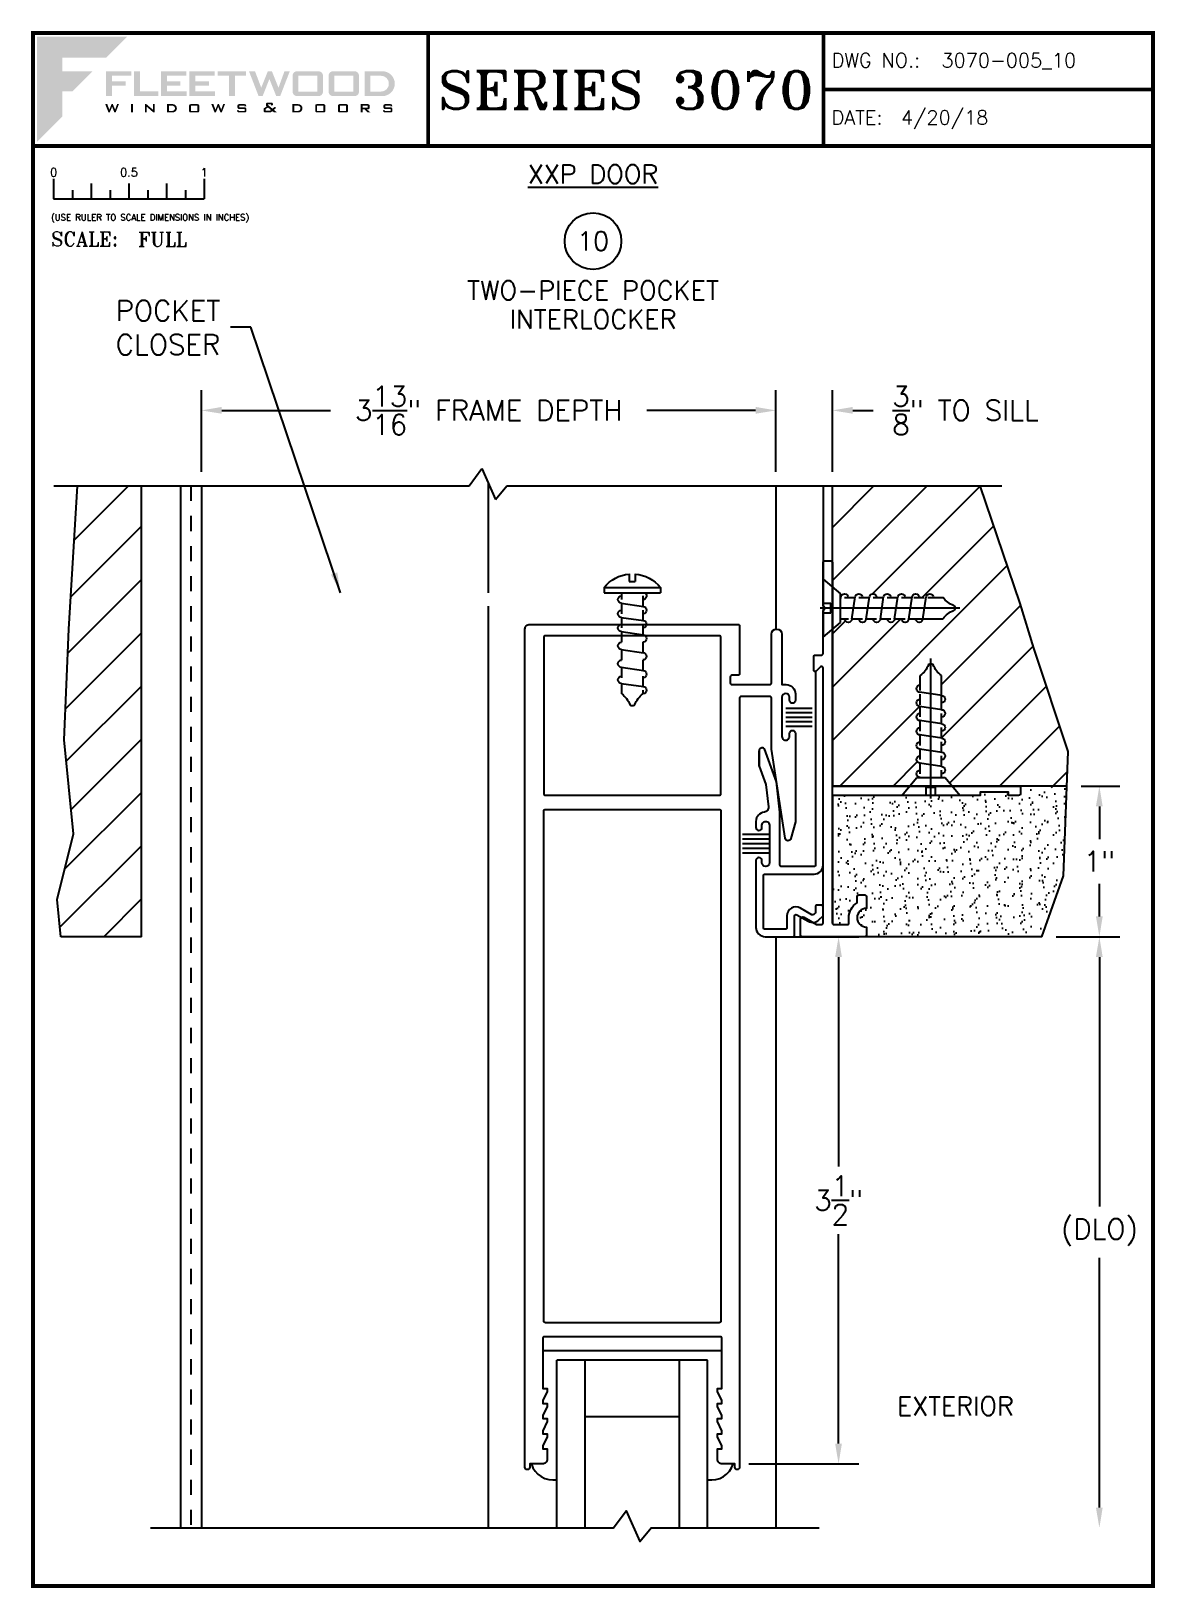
# Paper-space layout 'DETAIL 10' of a CAD drawing. Extents: x 0.3 to 7.8, y 0.1 to 10.4.
# The model-space entities are those that its viewports show. They can reach past a viewport. Long polylines and large blocks are cut down to what shows.
import ezdxf
from ezdxf.enums import TextEntityAlignment as Align

# ---------------------------------------------------------------- set-up
doc = ezdxf.new("R2010")
doc.units = 0
doc.header["$MEASUREMENT"] = 0
doc.linetypes.add('HIDDEN', pattern=[0.375, 0.25, -0.125])
doc.layers.get('0').update_dxf_attribs({"linetype": 'CONTINUOUS'})
doc.layers.get('DEFPOINTS').update_dxf_attribs({"color": 1, "linetype": 'CONTINUOUS'})
for name, color, linetype in [('ALUM-RED', 1, 'CONTINUOUS'), ('DIM', 7, 'CONTINUOUS'), ('FRAME', 1, 'CONTINUOUS'), ('GLASS-VINYL', 7, 'CONTINUOUS'), ('MISC', 7, 'CONTINUOUS'), ('SASH', 5, 'CONTINUOUS'), ('SEAL', 7, 'CONTINUOUS'), ('SILL-PAN', 7, 'CONTINUOUS'), ('TEXT', 7, 'CONTINUOUS')]:
    doc.layers.add(name, color=color, linetype=linetype)
doc.layers.add('VP', color=40, linetype='CONTINUOUS', plot=False)
doc.layers.get('VP').off()
doc.styles.add('ROMANS', font='romans')
doc.styles.add('ROMANT', font='romant')
doc.styles.add('SIMPLEX-094', font='simplex.shx', dxfattribs={"height": 0.094})
doc.styles.get("Standard").update_dxf_attribs({"font": 'simplex.shx'})
doc.dimstyles.new('FULL SCALE', dxfattribs={"dimscale": 0.75, "dimtxt": 0.18, "dimasz": 0.18, "dimexe": 0.18, "dimexo": 0.125, "dimgap": 0.09, "dimtad": 0, "dimtih": 1, "dimtoh": 1, "dimdec": 4, "dimzin": 0, "dimdsep": 46, "dimlunit": 4, "dimtxsty": 'Standard', "dimcen": 0.09, "dimadec": 0, "dimazin": 0, "dimtfac": 1, "dimtdec": 4, "dimtofl": 0, "dimtmove": 0, "dimatfit": 3, "dimfxl": 0, "dimtolj": 1, "dimtzin": 0, "dimarcsym": 0})

# ---------------------------------------------------------------- blocks, each defined once
blk = doc.blocks.new('*D72')
at = {"layer": 'DEFPOINTS', "color": 0}
for p in [(7.179, 5.436), (7.014, 4.436), (7.395, 4.436)]:
    blk.add_point(p, dxfattribs=at)
at = {"layer": 'TEXT', "color": 0, "lineweight": -2}
for p, q in [((7.273, 5.436), (7.53, 5.436)), ((7.395, 5.301), (7.395, 5.084)), ((7.395, 4.571), (7.395, 4.788)), ((7.108, 4.436), (7.53, 4.436))]:
    blk.add_line(p, q, dxfattribs=at)
at = {"layer": 'TEXT', "color": 0}
for points in [[(7.372, 5.301), (7.417, 5.301), (7.395, 5.436)], [(7.372, 4.571), (7.417, 4.571), (7.395, 4.436)]]:
    blk.add_solid(points, dxfattribs=at)
at = {"layer": 'TEXT', "color": 0, "insert": (7.395, 4.936), "char_height": 0.135, "attachment_point": 5}
blk.add_mtext('\\A1;1"', dxfattribs=at)
blk = doc.blocks.new('Fleetwood_Logo_6-10-15')
h = blk.add_hatch(color=154)
h.dxf.hatch_style = 1
h.paths.add_polyline_path([(0.2526, -0.0017), (0.0019, -0.0017), (0.0019, -0.2942), (0.0725, -0.2236), (0.0725, -0.1535), (0.1007, -0.1535), (0.1567, -0.0976), (0.0725, -0.0976), (0.0725, -0.0596), (0.1946, -0.0596)])
h = blk.add_hatch(color=251)
h.dxf.hatch_style = 1
h.paths.add_polyline_path([(0.2487, -0.1256), (0.2112, -0.1256), (0.2112, -0.1102), (0.2647, -0.1102), (0.2647, -0.0976), (0.1946, -0.0976), (0.1946, -0.1667), (0.2112, -0.1667), (0.2112, -0.1377), (0.2487, -0.1377)])
h = blk.add_hatch(color=251)
h.dxf.hatch_style = 1
h.paths.add_polyline_path([(0.2886, -0.0976), (0.272, -0.0976), (0.272, -0.1667), (0.3401, -0.1667), (0.3401, -0.1535), (0.2886, -0.1535)])
h = blk.add_hatch(color=251)
h.dxf.hatch_style = 1
h.paths.add_polyline_path([(0.4175, -0.0976), (0.3474, -0.0976), (0.3474, -0.1667), (0.4185, -0.1667), (0.4185, -0.1534), (0.364, -0.1534), (0.364, -0.1377), (0.4015, -0.1377), (0.4015, -0.1256), (0.364, -0.1256), (0.364, -0.1102), (0.4175, -0.1102)])
h = blk.add_hatch(color=251)
h.dxf.hatch_style = 1
h.paths.add_polyline_path([(0.4965, -0.0976), (0.4264, -0.0976), (0.4264, -0.1667), (0.4975, -0.1667), (0.4975, -0.1534), (0.443, -0.1534), (0.443, -0.1377), (0.4804, -0.1377), (0.4804, -0.1256), (0.443, -0.1256), (0.443, -0.1102), (0.4965, -0.1102)])
h = blk.add_hatch(color=251)
h.dxf.hatch_style = 1
h.paths.add_polyline_path([(0.5842, -0.0976), (0.5054, -0.0976), (0.5054, -0.1102), (0.5365, -0.1102), (0.5365, -0.1667), (0.5531, -0.1667), (0.5531, -0.1102), (0.5842, -0.1102)])
h = blk.add_hatch(color=251)
h.dxf.hatch_style = 1
h.paths.add_polyline_path([(0.6089, -0.0976), (0.5921, -0.0976), (0.6188, -0.1667), (0.63, -0.1667), (0.6489, -0.1192), (0.6679, -0.1667), (0.6789, -0.1667), (0.7056, -0.0976), (0.6908, -0.0976), (0.6742, -0.1433), (0.6558, -0.0976), (0.6446, -0.0976), (0.6261, -0.1433)])
h = blk.add_hatch(color=251)
h.dxf.hatch_style = 1
h.paths.add_polyline_path([(0.7853, -0.0976), (0.726, -0.0976, 0.414214), (0.7133, -0.1102), (0.7133, -0.154, 0.414214), (0.726, -0.1667), (0.7853, -0.1667, 0.414214), (0.798, -0.154), (0.798, -0.1102, 0.414214)])
h.paths.add_polyline_path([(0.7819, -0.1102), (0.7819, -0.154), (0.7294, -0.154), (0.7294, -0.1102)], flags=16)
h = blk.add_hatch(color=251)
h.dxf.hatch_style = 1
h.paths.add_polyline_path([(0.8856, -0.0976), (0.8262, -0.0976, 0.414214), (0.8136, -0.1102), (0.8136, -0.154, 0.414214), (0.8262, -0.1667), (0.8856, -0.1667, 0.414214), (0.8982, -0.154), (0.8982, -0.1102, 0.414214)])
h.paths.add_polyline_path([(0.8822, -0.1102), (0.8822, -0.154), (0.8296, -0.154), (0.8296, -0.1102)], flags=16)
h = blk.add_hatch(color=251)
h.dxf.hatch_style = 1
h.paths.add_polyline_path([(0.9632, -0.0976), (0.914, -0.0976), (0.914, -0.1667), (0.9632, -0.1667, 1)])
h.paths.add_polyline_path([(0.9301, -0.1102), (0.9593, -0.1102, -1), (0.9593, -0.154), (0.9301, -0.154)], flags=16)
h = blk.add_hatch(color=7)
h.dxf.hatch_style = 1
h.paths.add_polyline_path([(0.2301, -0.1891), (0.2251, -0.1891), (0.2196, -0.2043), (0.2134, -0.1891), (0.2097, -0.1891), (0.2035, -0.2043), (0.1978, -0.1891), (0.1922, -0.1891), (0.2011, -0.2121), (0.2048, -0.2121), (0.2112, -0.1963), (0.2175, -0.2121), (0.2212, -0.2121)])
h = blk.add_hatch(color=7)
h.dxf.hatch_style = 1
h.paths.add_polyline_path([(0.2691, -0.1891), (0.2637, -0.1891), (0.2637, -0.2118), (0.2637, -0.2121), (0.2691, -0.2121)])
h = blk.add_hatch(color=7)
h.dxf.hatch_style = 1
h.paths.add_polyline_path([(0.3077, -0.1964), (0.3259, -0.2121), (0.3298, -0.2121), (0.3298, -0.1891), (0.325, -0.1891), (0.325, -0.2047), (0.3067, -0.1891), (0.3029, -0.1891), (0.3029, -0.2121), (0.3077, -0.2121)])
h = blk.add_hatch(color=7)
h.dxf.hatch_style = 1
h.paths.add_polyline_path([(0.3801, -0.1891), (0.3637, -0.1891), (0.3637, -0.2121), (0.3801, -0.2121, 1)])
h.paths.add_polyline_path([(0.3691, -0.2079), (0.3691, -0.1933), (0.3788, -0.1933, -1), (0.3788, -0.2079)], flags=16)
h = blk.add_hatch(color=7)
h.dxf.hatch_style = 1
h.paths.add_polyline_path([(0.4537, -0.2079), (0.4537, -0.1933, 0.414214), (0.4495, -0.1891), (0.4297, -0.1891, 0.414214), (0.4255, -0.1933), (0.4255, -0.2079, 0.414214), (0.4297, -0.2121), (0.4495, -0.2121, 0.414214)])
h.paths.add_polyline_path([(0.4308, -0.2079), (0.4308, -0.1933), (0.4484, -0.1933), (0.4484, -0.2079)], flags=16)
h = blk.add_hatch(color=7)
h.dxf.hatch_style = 1
h.paths.add_polyline_path([(0.5253, -0.1891), (0.5203, -0.1891), (0.5148, -0.2043), (0.5087, -0.1891), (0.5049, -0.1891), (0.4988, -0.2043), (0.493, -0.1891), (0.4874, -0.1891), (0.4963, -0.2121), (0.5001, -0.2121), (0.5064, -0.1963), (0.5127, -0.2121), (0.5164, -0.2121)])
h = blk.add_hatch(color=7)
h.dxf.hatch_style = 1
h.paths.add_polyline_path([(0.5801, -0.1891), (0.5643, -0.1891, 0.414214), (0.56, -0.1933), (0.56, -0.1981, 0.414214), (0.5643, -0.2024), (0.58, -0.2024), (0.58, -0.2078), (0.5637, -0.2078), (0.5637, -0.2052), (0.5591, -0.2062), (0.5591, -0.2078, 0.414214), (0.5634, -0.2121), (0.5805, -0.2121, 0.414214), (0.5848, -0.2078), (0.5848, -0.2024, 0.414214), (0.5805, -0.1982), (0.5648, -0.1982), (0.5648, -0.193), (0.5798, -0.193), (0.5798, -0.1958), (0.5843, -0.1948), (0.5843, -0.1933, 0.414214)])
h = blk.add_hatch(color=7)
h.dxf.hatch_style = 1
h.paths.add_polyline_path([(0.645, -0.1913, -0.222262), (0.6447, -0.1906), (0.6447, -0.1892), (0.6535, -0.1892), (0.6535, -0.193), (0.6587, -0.1918), (0.6587, -0.189, 0.414214), (0.6544, -0.1847), (0.6437, -0.1847, 0.414214), (0.6394, -0.189), (0.6394, -0.1922, 0.222262), (0.6407, -0.1948), (0.6415, -0.1955), (0.6345, -0.1998, 0.260684), (0.6329, -0.2027), (0.6329, -0.2078, 0.414214), (0.6372, -0.2121), (0.6514, -0.2121, 0.17577), (0.6536, -0.2113), (0.657, -0.2085), (0.6614, -0.2121), (0.6699, -0.2121), (0.6613, -0.2049), (0.6676, -0.1997), (0.6637, -0.1964), (0.6574, -0.2017)])
h.paths.add_polyline_path([(0.6532, -0.2052), (0.6509, -0.2072, -0.17577), (0.6502, -0.2074), (0.6382, -0.2074), (0.6382, -0.2033, -0.260684), (0.6387, -0.2025), (0.6451, -0.1985)], flags=16)
h = blk.add_hatch(color=7)
h.dxf.hatch_style = 1
h.paths.add_polyline_path([(0.7294, -0.1891), (0.713, -0.1891), (0.713, -0.2121), (0.7294, -0.2121, 1)])
h.paths.add_polyline_path([(0.7184, -0.2079), (0.7184, -0.1933), (0.7281, -0.1933, -1), (0.7281, -0.2079)], flags=16)
h = blk.add_hatch(color=7)
h.dxf.hatch_style = 1
h.paths.add_polyline_path([(0.8045, -0.2079), (0.8045, -0.1933, 0.414214), (0.8003, -0.1891), (0.7805, -0.1891, 0.414214), (0.7763, -0.1933), (0.7763, -0.2079, 0.414214), (0.7805, -0.2121), (0.8003, -0.2121, 0.414214)])
h.paths.add_polyline_path([(0.7816, -0.2079), (0.7816, -0.1933), (0.7992, -0.1933), (0.7992, -0.2079)], flags=16)
h = blk.add_hatch(color=7)
h.dxf.hatch_style = 1
h.paths.add_polyline_path([(0.8678, -0.2079), (0.8678, -0.1933, 0.414214), (0.8636, -0.1891), (0.8438, -0.1891, 0.414214), (0.8396, -0.1933), (0.8396, -0.2079, 0.414214), (0.8438, -0.2121), (0.8636, -0.2121, 0.414214)])
h.paths.add_polyline_path([(0.8449, -0.2079), (0.8449, -0.1933), (0.8624, -0.1933), (0.8624, -0.2079)], flags=16)
h = blk.add_hatch(color=7)
h.dxf.hatch_style = 1
h.paths.add_polyline_path([(0.9277, -0.1993), (0.9277, -0.1933, 0.414214), (0.9235, -0.1891), (0.9028, -0.1891), (0.9028, -0.2121), (0.9082, -0.2121), (0.9082, -0.2035), (0.9131, -0.2035), (0.9224, -0.2121), (0.9303, -0.2121), (0.9197, -0.2035), (0.9235, -0.2035, 0.414214)])
h.paths.add_polyline_path([(0.9082, -0.1993), (0.9082, -0.1933), (0.9214, -0.1933, -0.414214), (0.9224, -0.1943), (0.9224, -0.1983, -0.414214), (0.9214, -0.1993)], flags=16)
h = blk.add_hatch(color=7)
h.dxf.hatch_style = 1
h.paths.add_polyline_path([(0.9867, -0.1982), (0.971, -0.1982), (0.971, -0.193), (0.9859, -0.193), (0.9859, -0.1958), (0.9905, -0.1948), (0.9905, -0.1933, 0.414214), (0.9863, -0.1891), (0.9705, -0.1891, 0.414214), (0.9662, -0.1933), (0.9662, -0.1981, 0.414214), (0.9705, -0.2024), (0.9862, -0.2024), (0.9862, -0.2078), (0.9699, -0.2078), (0.9699, -0.2052), (0.9653, -0.2062), (0.9653, -0.2078, 0.414214), (0.9696, -0.2121), (0.9867, -0.2121, 0.414214), (0.991, -0.2078), (0.991, -0.2024, 0.414214)])
blk = doc.blocks.new('A-SIZE_P')
at = {"const_width": 0.025}
blk.add_lwpolyline([(0.313, 0.125), (7.751, 0.125), (7.751, 10.437), (0.313, 10.437)], close=True, dxfattribs=at)
for points in [[(2.938, 10.437), (2.938, 9.687)], [(5.563, 10.437), (5.563, 9.687)], [(5.563, 10.062), (7.751, 10.062)], [(0.313, 9.687), (7.751, 9.687)]]:
    blk.add_lwpolyline(points, dxfattribs=at)
at = {"xscale": 2.387023416083395, "yscale": 2.387023416083395, "zscale": 2.387023416083395}
blk.add_blockref('Fleetwood_Logo_6-10-15', (0.334, 10.416), dxfattribs=at)
for s, style, p in [('DWG NO.:', 'SIMPLEX-094', (5.617, 10.209)), ('DATE:', 'SIMPLEX-094', (5.616, 9.829)), ('SCALE:', 'ROMANT', (0.433, 9.022))]:
    blk.add_text(s, height=0.094, dxfattribs=dict(style=style)).set_placement(p)
for tag, p, style in [('DWG_NO', (6.346, 10.209), 'SIMPLEX-094'), ('DATE', (6.077, 9.829), 'SIMPLEX-094'), ('SCALE', (1.011, 9.02), 'ROMANT')]:
    blk.add_attdef(tag, p, '', height=0.094, dxfattribs=dict(style=style))
for tag, height, style, width, p, p2 in [('DWG_NO_F', 0.094, 'SIMPLEX-094', 1.745692, (6.347, 10.209), (7.683, 10.209)), ('PRODUCT', 0.25, 'ROMANT', 1.390728, (3.001, 9.934), (5.5, 9.934))]:
    blk.add_attdef(tag, text='', height=height, dxfattribs=dict(style=style, width=width)).set_placement(p, p2, align=Align.FIT)
blk = doc.blocks.new('Full')
for p, q in [((0.137, -0.219), (0.137, -0.35)), ((0.262, -0.294), (0.262, -0.35)), ((0.387, -0.249), (0.387, -0.35)), ((0.512, -0.294), (0.512, -0.35)), ((0.637, -0.249), (0.637, -0.35)), ((0.762, -0.294), (0.762, -0.35)), ((0.887, -0.249), (0.887, -0.35)), ((1.012, -0.294), (1.012, -0.35)), ((1.137, -0.219), (1.137, -0.35)), ((0.137, -0.35), (1.137, -0.35))]:
    blk.add_line(p, q)
for s, p in [('0', (0.137, -0.219)), ('0.5', (0.637, -0.219)), ('1', (1.137, -0.219))]:
    blk.add_text(s, height=0.055).set_placement(p, align=Align.BOTTOM_CENTER)
at = {"style": 'ROMANS'}
blk.add_text('(USE RULER TO SCALE DIMENSIONS IN INCHES)', height=0.04115, dxfattribs=at).set_placement((0.12, -0.495))
blk = doc.blocks.new('*D114')
at = {"layer": 'DEFPOINTS', "color": 0}
for p in [(7.014, 4.436), (5.533, 0.511), (7.395, 0.511)]:
    blk.add_point(p, dxfattribs=at)
at = {"layer": 'MISC', "color": 0, "lineweight": -2}
for p, q in [((7.108, 4.436), (7.53, 4.436)), ((7.395, 4.301), (7.395, 2.644)), ((7.395, 0.646), (7.395, 2.303))]:
    blk.add_line(p, q, dxfattribs=at)
at = {"layer": 'MISC', "color": 0}
for points in [[(7.372, 4.301), (7.417, 4.301), (7.395, 4.436)], [(7.372, 0.646), (7.417, 0.646), (7.395, 0.511)]]:
    blk.add_solid(points, dxfattribs=at)
at = {"layer": 'MISC', "color": 0, "insert": (7.395, 2.473), "char_height": 0.135, "attachment_point": 5}
blk.add_mtext('\\A1;(DLO)', dxfattribs=at)
blk = doc.blocks.new('*D115')
at = {"layer": 'DEFPOINTS', "color": 0}
for p in [(5.247, 7.931), (1.431, 7.43), (5.247, 7.43)]:
    blk.add_point(p, dxfattribs=at)
at = {"layer": 'MISC', "color": 0, "lineweight": -2}
for p, q in [((1.431, 7.524), (1.431, 8.066)), ((5.247, 7.524), (5.247, 8.066)), ((1.566, 7.931), (2.288, 7.931)), ((5.112, 7.931), (4.39, 7.931))]:
    blk.add_line(p, q, dxfattribs=at)
at = {"layer": 'MISC', "color": 0}
for points in [[(1.566, 7.954), (1.566, 7.909), (1.431, 7.931)], [(5.112, 7.954), (5.112, 7.909), (5.247, 7.931)]]:
    blk.add_solid(points, dxfattribs=at)
at = {"layer": 'MISC', "color": 0, "insert": (3.339, 7.931), "char_height": 0.135, "attachment_point": 5}
blk.add_mtext('\\A1;3{\\H1.000000x;\\S13/16;}" FRAME DEPTH', dxfattribs=at)
blk = doc.blocks.new('*D116')
at = {"layer": 'DEFPOINTS', "color": 0}
for p in [(5.622, 7.931), (5.247, 7.43), (5.622, 7.43)]:
    blk.add_point(p, dxfattribs=at)
at = {"layer": 'MISC', "color": 0, "lineweight": -2}
for p, q in [((5.247, 7.524), (5.247, 8.066)), ((5.622, 7.524), (5.622, 8.066)), ((5.112, 7.931), (4.977, 7.931)), ((5.757, 7.931), (5.892, 7.931))]:
    blk.add_line(p, q, dxfattribs=at)
at = {"layer": 'MISC', "color": 0}
for points in [[(5.112, 7.954), (5.112, 7.909), (5.247, 7.931)], [(5.757, 7.954), (5.757, 7.909), (5.622, 7.931)]]:
    blk.add_solid(points, dxfattribs=at)
at = {"layer": 'MISC', "color": 0, "insert": (6.506, 7.931), "char_height": 0.135, "attachment_point": 5}
blk.add_mtext('\\A1;{\\H1.000000x;\\S3/8;}" TO SILL', dxfattribs=at)
blk = doc.blocks.new('*D117')
at = {"layer": 'DEFPOINTS', "color": 0}
for p in [(5.176, 4.436), (4.974, 0.936), (5.663, 0.936)]:
    blk.add_point(p, dxfattribs=at)
at = {"layer": 'MISC', "color": 0, "lineweight": -2}
for p, q in [((5.27, 4.436), (5.798, 4.436)), ((5.663, 4.301), (5.663, 2.911)), ((5.663, 1.071), (5.663, 2.461)), ((5.068, 0.936), (5.798, 0.936))]:
    blk.add_line(p, q, dxfattribs=at)
at = {"layer": 'MISC', "color": 0}
for points in [[(5.64, 4.301), (5.685, 4.301), (5.663, 4.436)], [(5.64, 1.071), (5.685, 1.071), (5.663, 0.936)]]:
    blk.add_solid(points, dxfattribs=at)
at = {"layer": 'MISC', "color": 0, "insert": (5.663, 2.686), "char_height": 0.135, "attachment_point": 5}
blk.add_mtext('\\A1;3{\\H1.000000x;\\S1/2;}"', dxfattribs=at)
blk = doc.blocks.new('sectball')
blk.add_circle((0, 0), 0.125)
blk.add_attdef('NO', text='', height=0.062).set_placement((0, 0), align=Align.MIDDLE_CENTER)
for tag, p in [('LINE1', (0, -0.2588)), ('LINE2', (0, -0.3864)), ('LINE3', (0, -0.5214))]:
    blk.add_attdef(tag, text='', height=0.078).set_placement(p, align=Align.CENTER)
blk = doc.blocks.new('A$C72B7364F')
at = {"linetype": 'Continuous'}
for p, q in [((0.0224, 0.0935), (0.0313, 0.0935)), ((0.0224, 0.0935), (0.0224, 0)), ((0.0313, 0.0935), (0.0313, 0)), ((0, 0.0517), (0.0125, 0.0517)), ((0.0125, 0.0517), (0.0125, 0.0418)), ((0.0313, 0.0644), (0.0425, 0.0644)), ((0.0485, 0.0654), (0.0539, 0.028)), ((0.0487, 0.0644), (0.0661, 0.0644)), ((0.0721, 0.0654), (0.0775, 0.028)), ((0.0723, 0.0644), (0.0896, 0.0644)), ((0.0956, 0.0654), (0.1011, 0.028)), ((0.0958, 0.0644), (0.1132, 0.0644)), ((0.1253, 0.0654), (0.1307, 0.028)), ((0.1255, 0.0644), (0.1429, 0.0644)), ((0.155, 0.0654), (0.1604, 0.028)), ((0.1552, 0.0644), (0.1725, 0.0644)), ((0.1817, 0.0654), (0.1871, 0.028)), ((0.1819, 0.0644), (0.1992, 0.0644)), ((0, 0.0418), (0.0125, 0.0418)), ((0.0364, 0.0291), (0.0539, 0.0291)), ((0.06, 0.0291), (0.0774, 0.0291)), ((0.0835, 0.0291), (0.101, 0.0291)), ((0.1132, 0.0291), (0.1306, 0.0291)), ((0.1429, 0.0291), (0.1603, 0.0291)), ((0.1696, 0.0291), (0.187, 0.0291)), ((0.1931, 0.0291), (0.1992, 0.0291)), ((0.2188, 0.0451), (0.2188, 0.0484)), ((0.0224, 0), (0.0313, 0))]:
    blk.add_line(p, q, dxfattribs=at)
for centre, radius, start, end in [((0.0599, 0.0467), 0.0599, 128.718, 175.226), ((0.0425, 0.0644), 0.00611, 0, 180), ((0.0661, 0.0644), 0.00611, 0, 180), ((0.0896, 0.0644), 0.00611, 0, 180), ((0.1193, 0.0644), 0.00611, 0, 180), ((0.149, 0.0644), 0.00611, 0, 180), ((0.1757, 0.0644), 0.00611, 0, 180), ((0.2302, 0.0864), 0.038, 215.4362, 249.2949), ((0.0599, 0.0467), 0.0599, 184.774, 231.282), ((0.0364, 0.0291), 0.00611, 212.4827, 0), ((0.06, 0.0291), 0.00611, 180, 0), ((0.06, 0.0291), 0.00611, 180, 0), ((0.0835, 0.0291), 0.00611, 180, 0), ((0.1071, 0.0291), 0.00611, 180, 0), ((0.1071, 0.0291), 0.00611, 180, 0), ((0.1367, 0.0291), 0.00611, 180, 0), ((0.1367, 0.0291), 0.00611, 180, 0), ((0.1664, 0.0291), 0.00611, 180, 0), ((0.1664, 0.0291), 0.00611, 180, 0), ((0.1931, 0.0291), 0.00611, 180, 0), ((0.2302, 0.0071), 0.038, 110.7051, 144.5638), ((0.2163, 0.0484), 0.00249, 0, 78.2349), ((0.2163, 0.0451), 0.00249, 281.7651, 0)]:
    blk.add_arc(centre, radius, start, end, dxfattribs=at)
blk = doc.blocks.new('A$C02B45EA9')
for p, q in [((0, 0.909), (0.097, 0.793)), ((0.161, 0.909), (0, 0.909)), ((0.161, 0.909), (0.161, 0.857)), ((0.224, 0.857), (0.161, 0.857)), ((0.192, 0.929), (0.192, 0)), ((0.224, 0.909), (0.224, 0.857)), ((0.385, 0.909), (0.224, 0.909)), ((0.385, 0.909), (0.288, 0.793)), ((0.288, 0.793), (0.097, 0.793))]:
    blk.add_line(p, q)
at = {"linetype": 'Continuous'}
for p, q in [((0.142, 0.793), (0.118, 0.79)), ((0.122, 0.793), (0.122, 0.79)), ((0.122, 0.766), (0.122, 0.696)), ((0.263, 0.793), (0.263, 0.741)), ((0.267, 0.717), (0.118, 0.695)), ((0.267, 0.623), (0.118, 0.601)), ((0.122, 0.671), (0.122, 0.601)), ((0.263, 0.716), (0.263, 0.647)), ((0.263, 0.622), (0.263, 0.553)), ((0.267, 0.528), (0.118, 0.507)), ((0.122, 0.577), (0.122, 0.507)), ((0.263, 0.528), (0.263, 0.458)), ((0.267, 0.434), (0.118, 0.412)), ((0.122, 0.483), (0.122, 0.413)), ((0.263, 0.433), (0.263, 0.364)), ((0.267, 0.34), (0.118, 0.318)), ((0.122, 0.388), (0.122, 0.319)), ((0.263, 0.339), (0.263, 0.237)), ((0.267, 0.246), (0.118, 0.224)), ((0.122, 0.307), (0.122, 0.237)), ((0.122, 0.213), (0.122, 0.112)), ((0.263, 0.245), (0.263, 0.112)), ((0.186, 0.034), (0.199, 0.034))]:
    blk.add_line(p, q, dxfattribs=at)
for centre, radius, start, end in [((0.122, 0.766), 0.0244, 90, 270), ((0.122, 0.766), 0.0244, 90, 270), ((0.263, 0.741), 0.0244, 270, 90), ((0.122, 0.671), 0.0244, 90, 270), ((0.122, 0.671), 0.0244, 90, 270), ((0.263, 0.647), 0.0244, 270, 90), ((0.122, 0.577), 0.0244, 90, 270), ((0.263, 0.553), 0.0244, 270, 90), ((0.122, 0.483), 0.0244, 90, 270), ((0.122, 0.483), 0.0244, 90, 270), ((0.263, 0.458), 0.0244, 270, 90), ((0.122, 0.388), 0.0244, 90, 270), ((0.122, 0.294), 0.0244, 90, 270), ((0.263, 0.364), 0.0244, 270, 90), ((0.122, 0.2), 0.0244, 90, 270), ((0.263, 0.27), 0.0244, 270, 90), ((0.034, -0.012), 0.152, 20.7051, 54.5638), ((0.351, -0.012), 0.152, 125.4362, 159.2949), ((0.186, 0.044), 0.00998, 191.7651, 270), ((0.199, 0.044), 0.00998, 270, 348.2349)]:
    blk.add_arc(centre, radius, start, end, dxfattribs=at)
blk = doc.blocks.new('A$C65D31368')
at = {"layer": 'MISC', "extrusion": (0, 0, -1), "xscale": 0.25, "yscale": 0.25, "zscale": -0.25}
blk.add_blockref('A$C02B45EA9', (-0.0962, 0), dxfattribs=at)
blk = doc.blocks.new('3756 2 pc Post Interlocker')
at = {"color": 7}
for p, q in [((-0.678, 0.418), (-0.678, 0.598)), ((-0.647, 0.418), (-0.647, 0.598)), ((-0.616, 0.418), (-0.616, 0.598)), ((-0.585, 0.418), (-0.585, 0.598)), ((-0.554, 0.418), (-0.554, 0.598))]:
    blk.add_line(p, q, dxfattribs=at)
blk.add_lwpolyline([(-1.133, 0.487), (-1.01, 0.442), (-0.862, 0.425, 0.41874), (-0.827, 0.452, -0.384071), (-0.766, 0.508), (-0.726, 0.508, -0.999994), (-0.726, 0.468), (-0.741, 0.468, 1.000003), (-0.741, 0.418), (-0.491, 0.418, 0.999996), (-0.491, 0.468), (-0.506, 0.468, -1), (-0.506, 0.508), (-0.062, 0.508, -0.414214), (0, 0.446), (0, 0.318), (0, 0.262, -0.414214), (-0.01, 0.252), (-0.138, 0.252, 0.577352), (-0.146, 0.237), (-0.103, 0.161, -0.339456), (-0.112, 0.089), (-0.139, 0.062), (-0.2, 0.062, -0.414214), (-0.21, 0.072), (-0.21, 0.102, -0.414214), (-0.2, 0.112), (-0.164, 0.112, 0.198912), (-0.157, 0.115), (-0.147, 0.124, 0.339456), (-0.146, 0.136), (-0.19, 0.212, -0.577352), (-0.138, 0.302), (-0.06, 0.302, 0.414214), (-0.05, 0.312), (-0.05, 0.448, 0.414214), (-0.06, 0.458), (-0.406, 0.458, 0.414214), (-0.416, 0.448), (-0.416, 0.122, -0.414214), (-0.476, 0.062), (-1.784, 0.062, -0.668179), (-1.791, 0.079), (-1.761, 0.109, -0.198912), (-1.754, 0.112), (-0.476, 0.112, 0.414214), (-0.466, 0.122), (-0.466, 0.338, 0.414214), (-0.476, 0.348), (-0.828, 0.348), (-1.028, 0.372), (-1.247, 0.452, -0.701346), (-1.234, 0.487), (-1.133, 0.487), (-1.234, 0.487)], format="xyb")
blk.add_lwpolyline([(-0.08, -0.01), (-0.08, -0.099, -0.414214), (-0.09, -0.109), (-0.126, -0.109, 0.258619), (-0.225, -0.164), (-0.267, -0.164, 0.414214), (-0.277, -0.174), (-0.277, -0.216, 0.414214), (-0.267, -0.226), (-0.188, -0.226, -1), (-0.064, -0.226), (-0.01, -0.226, 0.414214), (0, -0.216), (0, 0.202, 0.414214), (-0.01, 0.212), (-0.116, 0.212, 0.57735), (-0.129, 0.189), (-0.08, 0.105), (-0.08, 0.072, -0.414214), (-0.09, 0.062), (-1.784, 0.062, -0.668179), (-1.791, 0.079), (-1.763, 0.107, 0.668179), (-1.77, 0.124), (-1.86, 0.124, 0.414214), (-1.87, 0.114), (-1.87, 0.072, -0.414214), (-1.88, 0.062), (-2.167, 0.062), (-2.182, 0.047), (-2.197, 0.062), (-2.485, 0.062, 0.414214), (-2.495, 0.052), (-2.495, 0.01, 0.414214), (-2.485, 0), (-1.01, 0, -0.414214), (-1, -0.01), (-1, -1.237, 0.414214), (-0.987, -1.25), (-0.951, -1.25, 0.414214), (-0.938, -1.237), (-0.938, -1.17), (-0.96, -1.17), (-0.96, -0.982), (-0.938, -0.982), (-0.938, -0.01, -0.414214), (-0.928, 0), (-0.09, 0, -0.414214)], format="xyb", close=True)
at = {"color": 7, "extrusion": (0, 0, -1), "xscale": 4, "yscale": 4, "zscale": -4}
blk.add_blockref('A$C65D31368', (1.99, -0.847), dxfattribs=at)
at = {"color": 7, "extrusion": (0, 0, -1), "xscale": 4, "yscale": 4, "zscale": -4, "rotation": 90}
blk.add_blockref('A$C65D31368', (1.847, -0.846), dxfattribs=at)
blk = doc.blocks.new('3705_3.5in_Pocket_Sightline_Interlocker')
for points in [[(-4.721, -0.713), (-4.403, -0.713, 0.414214), (-4.393, -0.703), (-4.393, -0.661, -0.414214), (-4.383, -0.651), (-4.341, -0.651, -0.414214), (-4.331, -0.661), (-4.331, -0.914, -0.414214), (-4.341, -0.924), (-4.665, -0.924, 1), (-4.665, -0.994), (-4.331, -0.994), (-4.331, -1.022, 0.414214), (-4.269, -1.084), (-4.227, -1.084, 1), (-4.227, -1.044), (-4.247, -1.044, -0.999996), (-4.247, -0.994), (-3.987, -0.994, -1.000003), (-3.987, -1.044), (-4.007, -1.044, 0.999994), (-4.007, -1.084), (-3.419, -1.084), (-3.309, -1.054, 0.811415), (-3.311, -1.015), (-3.903, -0.924), (-4.243, -0.924, -0.414214), (-4.253, -0.914), (-4.253, -0.723, -0.414214), (-4.243, -0.713), (0.865, -0.713, 1), (0.865, -0.681), (0.843, -0.681), (0.843, -0.596, 0.414214), (0.812, -0.565), (0.743, -0.565), (0.743, -0.595), (0.723, -0.595), (0.663, -0.565), (0.643, -0.565), (0.643, -0.595), (0.623, -0.595), (0.563, -0.565), (0.543, -0.565), (0.543, -0.595), (0.523, -0.595), (0.463, -0.565), (0.443, -0.565), (0.443, -0.595), (0.423, -0.595), (0.363, -0.565), (0.343, -0.565), (0.343, -0.595), (0.01, -0.595, -0.414214), (0, -0.585), (0, 0.585, -0.414214), (0.01, 0.595), (0.343, 0.595), (0.343, 0.565), (0.363, 0.565), (0.423, 0.595), (0.443, 0.595), (0.443, 0.565), (0.463, 0.565), (0.523, 0.595), (0.543, 0.595), (0.543, 0.565), (0.563, 0.565), (0.623, 0.595), (0.643, 0.595), (0.643, 0.565), (0.663, 0.565), (0.723, 0.595), (0.743, 0.595), (0.743, 0.565), (0.812, 0.565, 0.414214), (0.843, 0.596), (0.843, 0.681), (0.865, 0.681, 1), (0.865, 0.713), (-4.7, 0.713, 0.414214), (-4.731, 0.682), (-4.731, -0.703, 0.414214)], [(-3.606, -0.588), (-4.645, -0.588, -0.414214), (-4.655, -0.578), (-4.655, 0.578, -0.414214), (-4.645, 0.588), (-3.606, 0.588, -0.414214), (-3.596, 0.578), (-3.596, -0.578, -0.414214)], [(-0.104, 0.588), (-3.492, 0.588, 0.414214), (-3.502, 0.578), (-3.502, -0.578, 0.414214), (-3.492, -0.588), (-0.104, -0.588, 0.414214), (-0.094, -0.578), (-0.094, 0.578, 0.414214)]]:
    blk.add_lwpolyline(points, format="xyb", close=True)

msp = doc.modelspace()

# ---------------------------------------------------------------- hatches: boundary and pattern name
at = {"layer": 'MISC'}
h = msp.add_hatch(dxfattribs=at)
h.set_pattern_fill('ANSI31', color=256, scale=2, style=0)
h.paths.add_polyline_path([(9.67207, 14.82501), (9.69722, 14.57783), (10.23207, 14.57783), (10.23207, 17.57166), (9.80797, 17.57166), (9.75001, 16.61893), (9.71883, 15.88577), (9.78118, 15.26179)])
h = msp.add_hatch(dxfattribs=at)
h.set_pattern_fill('ANSI31', color=256, scale=2, style=0)
edge = h.paths.add_edge_path()
edge.add_line((16.37762, 15.56741), (16.3866, 15.80777))
edge.add_line((16.3866, 15.80777), (16.15811, 16.4943))
edge.add_line((16.15811, 16.4943), (16.06914, 16.79069))
edge.add_line((16.06914, 16.79069), (15.80147, 17.57166))
edge.add_line((15.80147, 17.57166), (14.82107, 17.57166))
edge.add_line((14.82107, 17.57166), (14.82107, 16.90052))
edge.add_line((14.82107, 16.90052), (14.88453, 16.84727))
edge.add_arc((14.90252, 16.83073), 0.02444, 0, 137.422729, ccw=False)
edge.add_line((14.92697, 16.83073), (14.97212, 16.83073))
edge.add_line((14.97212, 16.83073), (14.97252, 16.8335))
edge.add_arc((14.9968, 16.83073), 0.02444, 0, 173.491853, ccw=False)
edge.add_line((15.02125, 16.83073), (15.0664, 16.83073))
edge.add_line((15.0664, 16.83073), (15.0668, 16.8335))
edge.add_arc((15.09108, 16.83073), 0.02444, 0, 173.491853, ccw=False)
edge.add_line((15.11553, 16.83073), (15.16067, 16.83073))
edge.add_line((15.16067, 16.83073), (15.16108, 16.8335))
edge.add_arc((15.18536, 16.83073), 0.02444, 0, 173.491853, ccw=False)
edge.add_line((15.2098, 16.83073), (15.25495, 16.83073))
edge.add_line((15.25495, 16.83073), (15.25536, 16.8335))
edge.add_arc((15.27964, 16.83073), 0.02444, 0, 173.491853, ccw=False)
edge.add_line((15.30408, 16.83073), (15.34923, 16.83073))
edge.add_line((15.34923, 16.83073), (15.34963, 16.8335))
edge.add_arc((15.37392, 16.83073), 0.02444, 0, 173.491853, ccw=False)
edge.add_line((15.39836, 16.83073), (15.44351, 16.83073))
edge.add_line((15.44351, 16.83073), (15.44391, 16.8335))
edge.add_arc((15.4682, 16.83073), 0.02444, 0, 173.491853, ccw=False)
edge.add_line((15.49264, 16.83073), (15.55604, 16.83073))
edge.add_arc((15.67987, 16.91885), 0.15198, 215.436208, 249.294922)
edge.add_arc((15.6241, 16.76692), 0.00998, 0, 78.234857, ccw=False)
edge.add_line((15.63408, 16.76692), (15.63408, 16.74634))
edge.add_arc((15.67987, 16.60143), 0.15198, 107.535643, 109.607357)
edge.add_arc((15.6241, 16.75336), 0.00998, 281.765143, 298.547291, ccw=False)
edge.add_arc((15.67987, 16.60143), 0.15198, 110.705078, 144.563792)
edge.add_line((15.55604, 16.68954), (15.42305, 16.68954))
edge.add_line((15.42305, 16.68954), (15.42265, 16.68677))
edge.add_arc((15.39836, 16.68954), 0.02444, 180, 353.491853, ccw=False)
edge.add_line((15.37392, 16.68954), (15.32877, 16.68954))
edge.add_line((15.32877, 16.68954), (15.32837, 16.68677))
edge.add_arc((15.30408, 16.68954), 0.02444, 180, 353.491853, ccw=False)
edge.add_line((15.27964, 16.68954), (15.23449, 16.68954))
edge.add_line((15.23449, 16.68954), (15.23409, 16.68677))
edge.add_arc((15.2098, 16.68954), 0.02444, 180, 353.491853, ccw=False)
edge.add_line((15.18536, 16.68954), (15.14021, 16.68954))
edge.add_line((15.14021, 16.68954), (15.13981, 16.68677))
edge.add_arc((15.11553, 16.68954), 0.02444, 180, 353.491853, ccw=False)
edge.add_line((15.09108, 16.68954), (15.04593, 16.68954))
edge.add_line((15.04593, 16.68954), (15.04553, 16.68677))
edge.add_arc((15.02125, 16.68954), 0.02444, 180, 353.491853, ccw=False)
edge.add_line((14.9968, 16.68954), (14.95165, 16.68954))
edge.add_line((14.95165, 16.68954), (14.95125, 16.68677))
edge.add_arc((14.92697, 16.68954), 0.02444, 180, 353.491853, ccw=False)
edge.add_line((14.90252, 16.68954), (14.87498, 16.68954))
edge.add_line((14.87498, 16.68954), (14.87498, 16.665))
edge.add_line((14.87498, 16.665), (14.82107, 16.61976))
edge.add_line((14.82107, 16.61976), (14.82107, 15.58773))
edge.add_arc((14.83107, 15.58773), 0.01, 180, 264.938782)
edge.add_line((14.83019, 15.57777), (14.83601, 15.57773))
edge.add_line((14.83601, 15.57773), (15.33402, 15.57773))
edge.add_line((15.33402, 15.57773), (15.38712, 15.64101))
edge.add_arc((15.40365, 15.65901), 0.02444, 90, 227.422729, ccw=False)
edge.add_line((15.40365, 15.68345), (15.40365, 15.7286))
edge.add_line((15.40365, 15.7286), (15.40088, 15.729))
edge.add_arc((15.40365, 15.75329), 0.02444, 90, 263.491853, ccw=False)
edge.add_line((15.40365, 15.77773), (15.40365, 15.82288))
edge.add_line((15.40365, 15.82288), (15.40088, 15.82328))
edge.add_arc((15.40365, 15.84757), 0.02444, 90, 263.491853, ccw=False)
edge.add_line((15.40365, 15.87201), (15.40365, 15.91716))
edge.add_line((15.40365, 15.91716), (15.40088, 15.91756))
edge.add_arc((15.40365, 15.94185), 0.02444, 90, 263.491853, ccw=False)
edge.add_line((15.40365, 15.96629), (15.40365, 16.01144))
edge.add_line((15.40365, 16.01144), (15.40088, 16.01184))
edge.add_arc((15.40365, 16.03613), 0.02444, 90, 263.491853, ccw=False)
edge.add_line((15.40365, 16.06057), (15.40365, 16.10572))
edge.add_line((15.40365, 16.10572), (15.40088, 16.10612))
edge.add_arc((15.40365, 16.13041), 0.02444, 90, 263.491853, ccw=False)
edge.add_line((15.40365, 16.15485), (15.40365, 16.2))
edge.add_line((15.40365, 16.2), (15.40088, 16.2004))
edge.add_arc((15.40365, 16.22468), 0.02444, 90, 263.491853, ccw=False)
edge.add_line((15.40365, 16.24913), (15.40365, 16.31253))
edge.add_arc((15.31554, 16.43636), 0.15198, 305.436208, 339.294922)
edge.add_arc((15.46747, 16.38059), 0.00998, 90, 168.234857, ccw=False)
edge.add_line((15.46747, 16.39056), (15.48804, 16.39056))
edge.add_arc((15.63296, 16.43636), 0.15198, 197.535643, 199.607357)
edge.add_arc((15.48103, 16.38059), 0.00998, 11.765143, 28.547291, ccw=False)
edge.add_arc((15.63296, 16.43636), 0.15198, 200.705078, 234.563792)
edge.add_line((15.54485, 16.31253), (15.54485, 16.17953))
edge.add_line((15.54485, 16.17953), (15.54762, 16.17913))
edge.add_arc((15.54485, 16.15485), 0.02444, -90, 83.491853, ccw=False)
edge.add_line((15.54485, 16.13041), (15.54485, 16.08526))
edge.add_line((15.54485, 16.08526), (15.54762, 16.08485))
edge.add_arc((15.54485, 16.06057), 0.02444, -90, 83.491853, ccw=False)
edge.add_line((15.54485, 16.03613), (15.54485, 15.99098))
edge.add_line((15.54485, 15.99098), (15.54762, 15.99057))
edge.add_arc((15.54485, 15.96629), 0.02444, -90, 83.491853, ccw=False)
edge.add_line((15.54485, 15.94185), (15.54485, 15.8967))
edge.add_line((15.54485, 15.8967), (15.54762, 15.8963))
edge.add_arc((15.54485, 15.87201), 0.02444, -90, 83.491853, ccw=False)
edge.add_line((15.54485, 15.84757), (15.54485, 15.80242))
edge.add_line((15.54485, 15.80242), (15.54762, 15.80202))
edge.add_arc((15.54485, 15.77773), 0.02444, -90, 83.491853, ccw=False)
edge.add_line((15.54485, 15.75329), (15.54485, 15.70814))
edge.add_line((15.54485, 15.70814), (15.54762, 15.70774))
edge.add_arc((15.54485, 15.68345), 0.02444, -90, 83.491853, ccw=False)
edge.add_line((15.54485, 15.65901), (15.54485, 15.63146))
edge.add_line((15.54485, 15.63146), (15.56939, 15.63146))
edge.add_line((15.56939, 15.63146), (15.61448, 15.57773))
edge.add_line((15.61448, 15.57773), (16.07095, 15.57773))
edge.add_line((16.07095, 15.57773), (16.07095, 15.56946))
edge.add_line((16.07095, 15.56946), (16.37762, 15.56741))
h = msp.add_hatch(dxfattribs=at)
h.set_pattern_fill('AR-SAND', color=256, scale=0.06, angle=90, style=0)
h.set_pattern_definition([(127.5, (0, 3.625), (-0.11560943, -0.0037796), [0, -0.0912, 0, -0.102, 0, -0.0975]), (97.5, (0, 3.625), (-0.1693288, 0.1061866), [0, -0.0492, 0, -0.0822, 0, -0.0315]), (57.5, (-5e-18, 3.5512), (-0.00033954, 0.1868485), [0, -0.03, 0, -0.108, 0, -0.141]), (47.5, (-5e-18, 3.5512), (-0.0526605, 0.1803676), [0, -0.015, 0, -0.0708, 0, -0.081])])
edge = h.paths.add_edge_path()
edge.add_line((15.04659, 14.57783), (16.21308, 14.57783))
edge.add_line((16.21308, 14.57783), (16.35571, 14.981))
edge.add_line((16.35571, 14.981), (16.37762, 15.56741))
edge.add_line((16.37762, 15.56741), (16.07095, 15.56946))
edge.add_line((16.07095, 15.56946), (16.07095, 15.51573))
edge.add_line((16.07095, 15.51573), (15.99096, 15.51573))
edge.add_line((15.99096, 15.51573), (15.99096, 15.53773))
edge.add_line((15.99096, 15.53773), (15.80297, 15.53773))
edge.add_line((15.80297, 15.53773), (15.80297, 15.51573))
edge.add_line((15.80297, 15.51573), (15.66664, 15.51573))
edge.add_line((15.66664, 15.51573), (15.66664, 15.51556))
edge.add_line((15.66664, 15.51556), (15.50554, 15.51556))
edge.add_line((15.50554, 15.51556), (15.50554, 15.51573))
edge.add_line((15.50554, 15.51573), (15.44296, 15.51573))
edge.add_line((15.44296, 15.51573), (15.44296, 15.51556))
edge.add_line((15.44296, 15.51556), (15.28186, 15.51556))
edge.add_line((15.28186, 15.51556), (15.28186, 15.51573))
edge.add_line((15.28186, 15.51573), (14.83107, 15.51573))
edge.add_arc((14.83107, 15.50573), 0.01, 90, 180)
edge.add_line((14.82107, 15.50573), (14.82107, 14.66782))
edge.add_arc((14.83107, 14.66782), 0.01, 180, 270)
edge.add_line((14.83107, 14.65782), (14.91959, 14.65782))
edge.add_arc((14.91959, 14.66782), 0.01, 270, 360)
edge.add_line((14.92959, 14.66782), (14.92959, 14.70383))
edge.add_arc((15.04659, 14.70383), 0.117, 121.99968, 180, ccw=False)
edge.add_line((14.98459, 14.80305), (14.98459, 14.85473))
edge.add_line((14.98459, 14.85473), (15.04659, 14.85473))
edge.add_line((15.04659, 14.85473), (15.04659, 14.76583))
edge.add_arc((15.04659, 14.70383), 0.062, 90, 270)
edge.add_line((15.04659, 14.64183), (15.04659, 14.57783))

# ---------------------------------------------------------------- linework, layer by layer
for p, q in [((12.53807, 16.86165), (12.53807, 17.58395)), ((12.53807, 10.65202), (12.53807, 16.77165))]:
    msp.add_line(p, q)
at = {"layer": 'ALUM-RED'}
msp.add_lwpolyline([(14.08526, 16.74165, 1)], format="xyb", close=True, dxfattribs=at)
at = {"layer": 'GLASS-VINYL'}
for p, q in [((12.89707, 11.83016), (14.08707, 11.83016)), ((12.99207, 10.65202), (12.99207, 11.76516)), ((13.99207, 11.76516), (12.99207, 11.76516)), ((13.17957, 10.65202), (13.17957, 11.76516)), ((13.80457, 10.65202), (13.80457, 11.76516)), ((13.99207, 10.65202), (13.99207, 11.76516)), ((13.80457, 11.39016), (13.17957, 11.39016))]:
    msp.add_line(p, q, dxfattribs=at)
for centre, start, end in [((12.96754, 11.12322), 197.354231, 279.24028), ((14.0166, 11.12322), 260.75972, 342.645769)]:
    msp.add_arc(centre, 0.15276, start, end, dxfattribs=at)
at = {"layer": 'MISC'}
for p, q in [((12.49234, 17.9229), (12.5838, 17.71902)), ((12.5838, 17.71902), (12.65808, 17.80867)), ((12.40808, 17.57166), (12.49234, 17.68589)), ((12.49234, 17.68589), (12.5838, 17.48201)), ((9.65156, 17.57166), (12.40808, 17.57166)), ((10.23207, 14.57783), (10.23207, 17.57166)), ((12.5838, 17.48201), (12.65808, 17.57166)), ((12.65808, 17.57166), (15.94581, 17.57166)), ((14.82107, 14.66782), (14.82107, 17.57166)), ((16.378, 15.57766), (14.82107, 15.57783)), ((10.23207, 14.57783), (9.69722, 14.57783)), ((16.21308, 14.57783), (14.82107, 14.57783))]:
    msp.add_line(p, q, dxfattribs=at)
for points in [[(9.69722, 14.57783), (9.67207, 14.82501), (9.78118, 15.26179), (9.71883, 15.88577), (9.75001, 16.61893), (9.80797, 17.57166)], [(16.21308, 14.57783), (16.35571, 14.981), (16.3866, 15.80777), (16.15811, 16.4943), (16.06914, 16.79069), (15.80147, 17.57166)], [(10.29327, 10.65202), (13.36707, 10.65202), (13.45134, 10.76625), (13.5428, 10.56237), (13.61707, 10.65202), (14.73241, 10.65202)], [(14.73241, 10.41929), (13.61707, 10.41929), (13.53281, 10.30506), (13.44135, 10.50894), (13.36707, 10.41929), (10.29327, 10.41929)]]:
    msp.add_lwpolyline(points, dxfattribs=at)
at = {"layer": 'SEAL'}
for p, q in [((14.51289, 16.0961), (14.68707, 16.0961)), ((14.51289, 16.0661), (14.68707, 16.0661)), ((14.51289, 16.0361), (14.68707, 16.0361)), ((14.51289, 16.0061), (14.68707, 16.0061)), ((14.51289, 15.9761), (14.68707, 15.9761))]:
    msp.add_line(p, q, dxfattribs=at)
at = {"layer": 'SILL-PAN'}
for p, q in [((10.49107, 17.57166), (10.49107, 10.65202)), ((10.63007, 17.57166), (10.63007, 10.65202)), ((14.44607, 17.57166), (14.44607, 16.6203)), ((14.75867, 17.57166), (14.75867, 16.57752)), ((14.44607, 14.57766), (14.44607, 10.65202))]:
    msp.add_line(p, q, dxfattribs=at)
at = {"layer": 'SILL-PAN', "linetype": 'HIDDEN', "ltscale": 0.25}
msp.add_line((10.56057, 17.57166), (10.56057, 10.65202), dxfattribs=at)

# ---------------------------------------------------------------- block references
at = {"layer": 'FRAME', "xscale": -1, "rotation": 90}
msp.add_blockref('3756 2 pc Post Interlocker', (14.82107, 14.57783), dxfattribs=at)
at = {"layer": 'MISC', "xscale": -4, "yscale": 4, "zscale": 4, "rotation": 90}
msp.add_blockref('A$C72B7364F', (13.67905, 16.98665), dxfattribs=at)
at = {"layer": 'SASH', "xscale": -1, "rotation": 90}
msp.add_blockref('3705_3.5in_Pocket_Sightline_Interlocker', (13.49207, 11.92065), dxfattribs=at)

psp = doc.layouts.new('DETAIL 10')

# ---------------------------------------------------------------- block references
at = {"layer": 'DIM'}
ref = psp.add_blockref('A-SIZE_P', (0, 0), dxfattribs=at)
ref.add_attrib('DATE', '4/20/18', (6.07741, 9.82884), dxfattribs={"layer": '0', "height": 0.094, "style": 'SIMPLEX-094'})
ref.add_attrib('SCALE', 'FULL', (1.01101, 9.02035), dxfattribs={"layer": '0', "height": 0.094, "style": 'ROMANT'})
ref.add_attrib('PRODUCT', 'SERIES 3070', dxfattribs={"layer": '0', "height": 0.25, "style": 'ROMANT', "width": 0.981308}).set_placement((3.0005, 9.93352), (5.5005, 9.93352), align=Align.FIT)
ref.add_attrib('DWG_NO', '3070-005_10', (6.34634, 10.20879), dxfattribs={"layer": '0', "height": 0.094, "style": 'SIMPLEX-094'})
psp.add_blockref('Full', (0.313, 9.687), dxfattribs=at)
at = {"layer": 'TEXT'}
ref = psp.add_blockref('sectball', (4.032, 9.05533), dxfattribs=dict(at, xscale=1.503999999999998, yscale=1.503999999999998, zscale=1.503999999999998))
ref.add_attrib('NO', '10', dxfattribs={"layer": '0', "height": 0.125}).set_placement((4.032, 9.05533), align=Align.MIDDLE_CENTER)
ref.add_attrib('LINE1', 'TWO-PIECE POCKET', dxfattribs={"layer": '0', "height": 0.125}).set_placement((4.032, 8.66605), align=Align.CENTER)
ref.add_attrib('LINE2', 'INTERLOCKER', dxfattribs={"layer": '0', "height": 0.125}).set_placement((4.032, 8.47423), align=Align.CENTER)

# ---------------------------------------------------------------- texts
at = {"layer": 'MISC', "insert": (1.5563, 8.66096), "char_height": 0.135, "attachment_point": 3}
psp.add_mtext('POCKET\\PCLOSER', dxfattribs=at)
at = {"layer": 'TEXT'}
psp.add_text('EXTERIOR', height=0.124, dxfattribs=at).set_placement((6.43882, 1.25795), align=Align.CENTER)
at = {"layer": 'TEXT', "insert": (4.032, 9.4995), "char_height": 0.124, "width": 1.2194, "attachment_point": 5}
psp.add_mtext('{\\LXXP DOOR}', dxfattribs=at)

# ---------------------------------------------------------------- dimensions: what is measured, and where the dimension line sits
at = {"layer": 'MISC'}
for base, p1, p2, text, picture, middle in [((5.2469, 7.93111), (1.4309, 7.43017), (5.2469, 7.43017), '<> FRAME DEPTH', '*D115', (3.3389, 7.93111)), ((5.6219, 7.93111), (5.2469, 7.43017), (5.6219, 7.43017), '<> TO SILL', '*D116', (6.50583, 7.93111))]:
    dim = psp.add_linear_dim(base=base, p1=p1, p2=p2, text=text, dimstyle='FULL SCALE', dxfattribs=at)
    dim.commit()
    dim.dimension.update_dxf_attribs({"geometry": picture, "text_midpoint": middle})
dim = psp.add_linear_dim(base=(5.66282, 0.93617), p1=(5.17591, 4.43617), p2=(4.9739, 0.93617), angle=90, dimstyle='FULL SCALE', dxfattribs=at)
dim.commit()
dim.dimension.update_dxf_attribs({"geometry": '*D117', "text_midpoint": (5.66282, 2.68617)})
dim = psp.add_linear_dim(base=(7.39488, 0.51053), p1=(7.01391, 4.43634), p2=(5.53323, 0.51053), angle=90, text='(DLO)', dimstyle='FULL SCALE', override={"dimse1": 0, "dimse2": 1, "dimsd1": 0}, dxfattribs=at)
dim.commit()
dim.dimension.update_dxf_attribs({"geometry": '*D114', "text_midpoint": (7.39488, 2.47343)})
at = {"layer": 'TEXT'}
dim = psp.add_linear_dim(base=(7.39488, 4.43634), p1=(7.17883, 5.43618), p2=(7.01391, 4.43634), angle=90, dimstyle='FULL SCALE', dxfattribs=at)
dim.commit()
dim.dimension.update_dxf_attribs({"geometry": '*D72', "text_midpoint": (7.39488, 4.93626), "dimtype": 160})

# ---------------------------------------------------------------- leaders
psp.add_leader([(2.35594, 6.72017), (1.7588, 8.48472), (1.6238, 8.48472)], dimstyle='FULL SCALE', dxfattribs=at)

# ---------------------------------------------------------------- viewports
at = {"layer": 'VP'}
psp.add_viewport(center=(3.88551, 3.98023), size=(7.01873, 7.17751), view_center_point=(13.08469, 14.12172), view_height=7.17751, dxfattribs=at)

doc.saveas('drawing.dxf')
